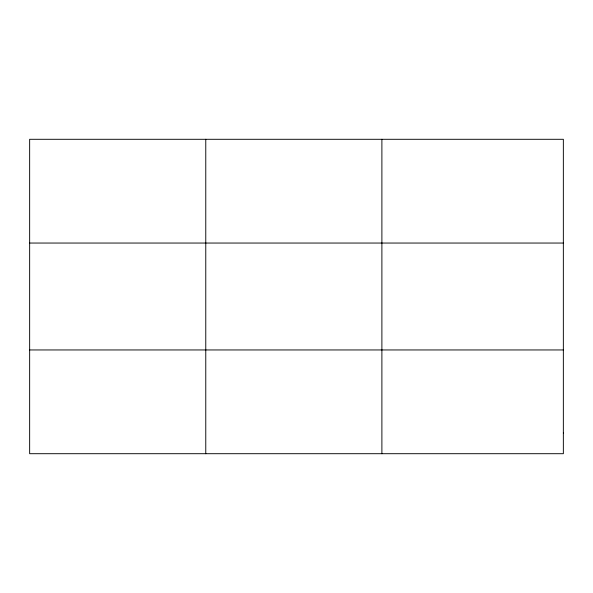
<?xml version="1.0" encoding="UTF-8"?>
<svg xmlns="http://www.w3.org/2000/svg" width="593" height="593" viewBox="0 0 593 593"><rect width="100%" height="100%" fill="white"/><g stroke="black" fill="none" stroke-linecap="round" stroke-linejoin="round"><path stroke-width="0.89" d="M205.771 139.296L205.771 453.704M381.892 139.296L381.892 453.704M29.65 243.048L563.35 243.048M29.65 349.952L563.35 349.952M563.35 432.957L563.35 453.704L29.65 453.704L29.65 139.296L563.35 139.296L563.35 432.957"/></g></svg>
